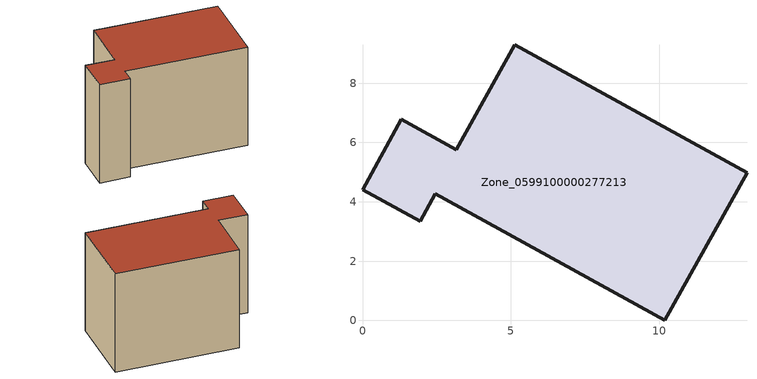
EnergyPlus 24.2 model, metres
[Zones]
Zone_0599100000277213
 floor ground (C_G): 1.95,3.35 0,4.41 1.31,6.78 3.16,5.76 5.13,9.3 12.96,4.98 10.19,0 2.45,4.27 z0
 wall outside (C_F): 3.16,5.76 1.31,6.78 0,4.41 1.95,3.35 2.45,4.27 10.19,0 12.96,4.98 5.13,9.3 3.16,5.76 z0:7.73
 roof outside (C_R): 12.96,4.98 5.13,9.3 3.16,5.76 1.31,6.78 0,4.41 1.95,3.35 2.45,4.27 10.19,0 z7.73
[BUILDING]
Pand.0599100000277213: North Axis=0; Terrain=City; Loads Convergence Tolerance Value=0.04; Temperature Convergence Tolerance Value=0.4; Solar Distribution=FullExterior; Maximum Number of Warmup Days=25; Minimum Number of Warmup Days=1
[Site:Location]
Rotterdam.The.Hague.AP_ZH_NLD Design_Conditions: Latitude=51.96; Longitude=4.45; Time Zone=1; Elevation=-4.5
[SITE:GROUNDTEMPERATURE:BUILDINGSURFACE]
18, 18, 18, 18, 18, 18, 18, 18, 18, 18, 18, 18
[MATERIAL] Thermal Absorptance=0.9; Solar Absorptance=0.7; Visible Absorptance=0.7
Name | Roughness | Thickness | Conductivity | Density | Specific Heat
G.TC.1975-1991 | MediumSmooth | 0.15 | 0.288461 | 540 | 1210
F.TC.1975-1991 | Rough | 0.3 | 0.230769 | 1920 | 840
R.TC.1975-1991 | MediumRough | 0.2 | 0.153846 | 1500 | 1000
[CONSTRUCTION]
C_G: G.TC.1975-1991
C_F: F.TC.1975-1991
C_R: R.TC.1975-1991
[ZONE]
Zone_0599100000277213: Type=1; Multiplier=1; Ceiling Height=Autocalculate; Volume=Autocalculate; Floor Area=autocalculate; Part of Total Floor Area=Yes
[ZONEINFILTRATION:DESIGNFLOWRATE]
Infil_Zone_0599100000277213: Zone or ZoneList or Space or SpaceList=Zone_0599100000277213; Schedule=AlwaysOn; Design Flow Rate Calculation Method=Flow/Area; Flow Rate per Floor Area=0.003; Constant Term Coefficient=1; Temperature Term Coefficient=0; Velocity Term Coefficient=0; Velocity Squared Term Coefficient=0
[HVACTEMPLATE:ZONE:IDEALLOADSAIRSYSTEM]
Zone_0599100000277213: Maximum Heating Supply Air Temperature=50; Minimum Cooling Supply Air Temperature=13; Maximum Heating Supply Air Humidity Ratio=0.0156; Minimum Cooling Supply Air Humidity Ratio=0.0077; Heating Limit=NoLimit; Cooling Limit=NoLimit; Dehumidification Control Type=ConstantSensibleHeatRatio; Cooling Sensible Heat Ratio=0.7; Dehumidification Setpoint=60; Humidification Control Type=None; Humidification Setpoint=30; Outdoor Air Method=None; Outdoor Air Flow Rate per Person=0.00944; Outdoor Air Flow Rate per Zone Floor Area=0; Outdoor Air Flow Rate per Zone=0; Demand Controlled Ventilation Type=None; Outdoor Air Economizer Type=NoEconomizer; Heat Recovery Type=None; Sensible Heat Recovery Effectiveness=0.7; Latent Heat Recovery Effectiveness=0.65
[ZONECONTROL:THERMOSTAT]
ThermostatControl_Zone_0599100000277213: Zone or ZoneList=Zone_0599100000277213; Control Type Schedule=DualSetpointControlType; Control 1=Thermostat_Zone_0599100000277213; Temperature Difference Between Cutout And Setpoint=0
[THERMOSTATSETPOINT:DUALSETPOINT]
Thermostat_Zone_0599100000277213: Heating Setpoint Temperature Schedule=HeatingSetpoint_Zone_0599100000277213; Cooling Setpoint Temperature Schedule=CoolingSetpoint_Zone_0599100000277213
[SCHEDULE:COMPACT]
HeatingSetpoint_Zone_0599100000277213: Through: 12/31, For: AllDays, Until: 24:00, 21
CoolingSetpoint_Zone_0599100000277213: Through: 12/31, For: AllDays, Until: 24:00, 24
DualSetpointControlType: Through: 12/31, For: AllDays, Until: 24:00, 4
AlwaysOn: Through: 12/31, For: AllDays, Until: 24:00, 1
